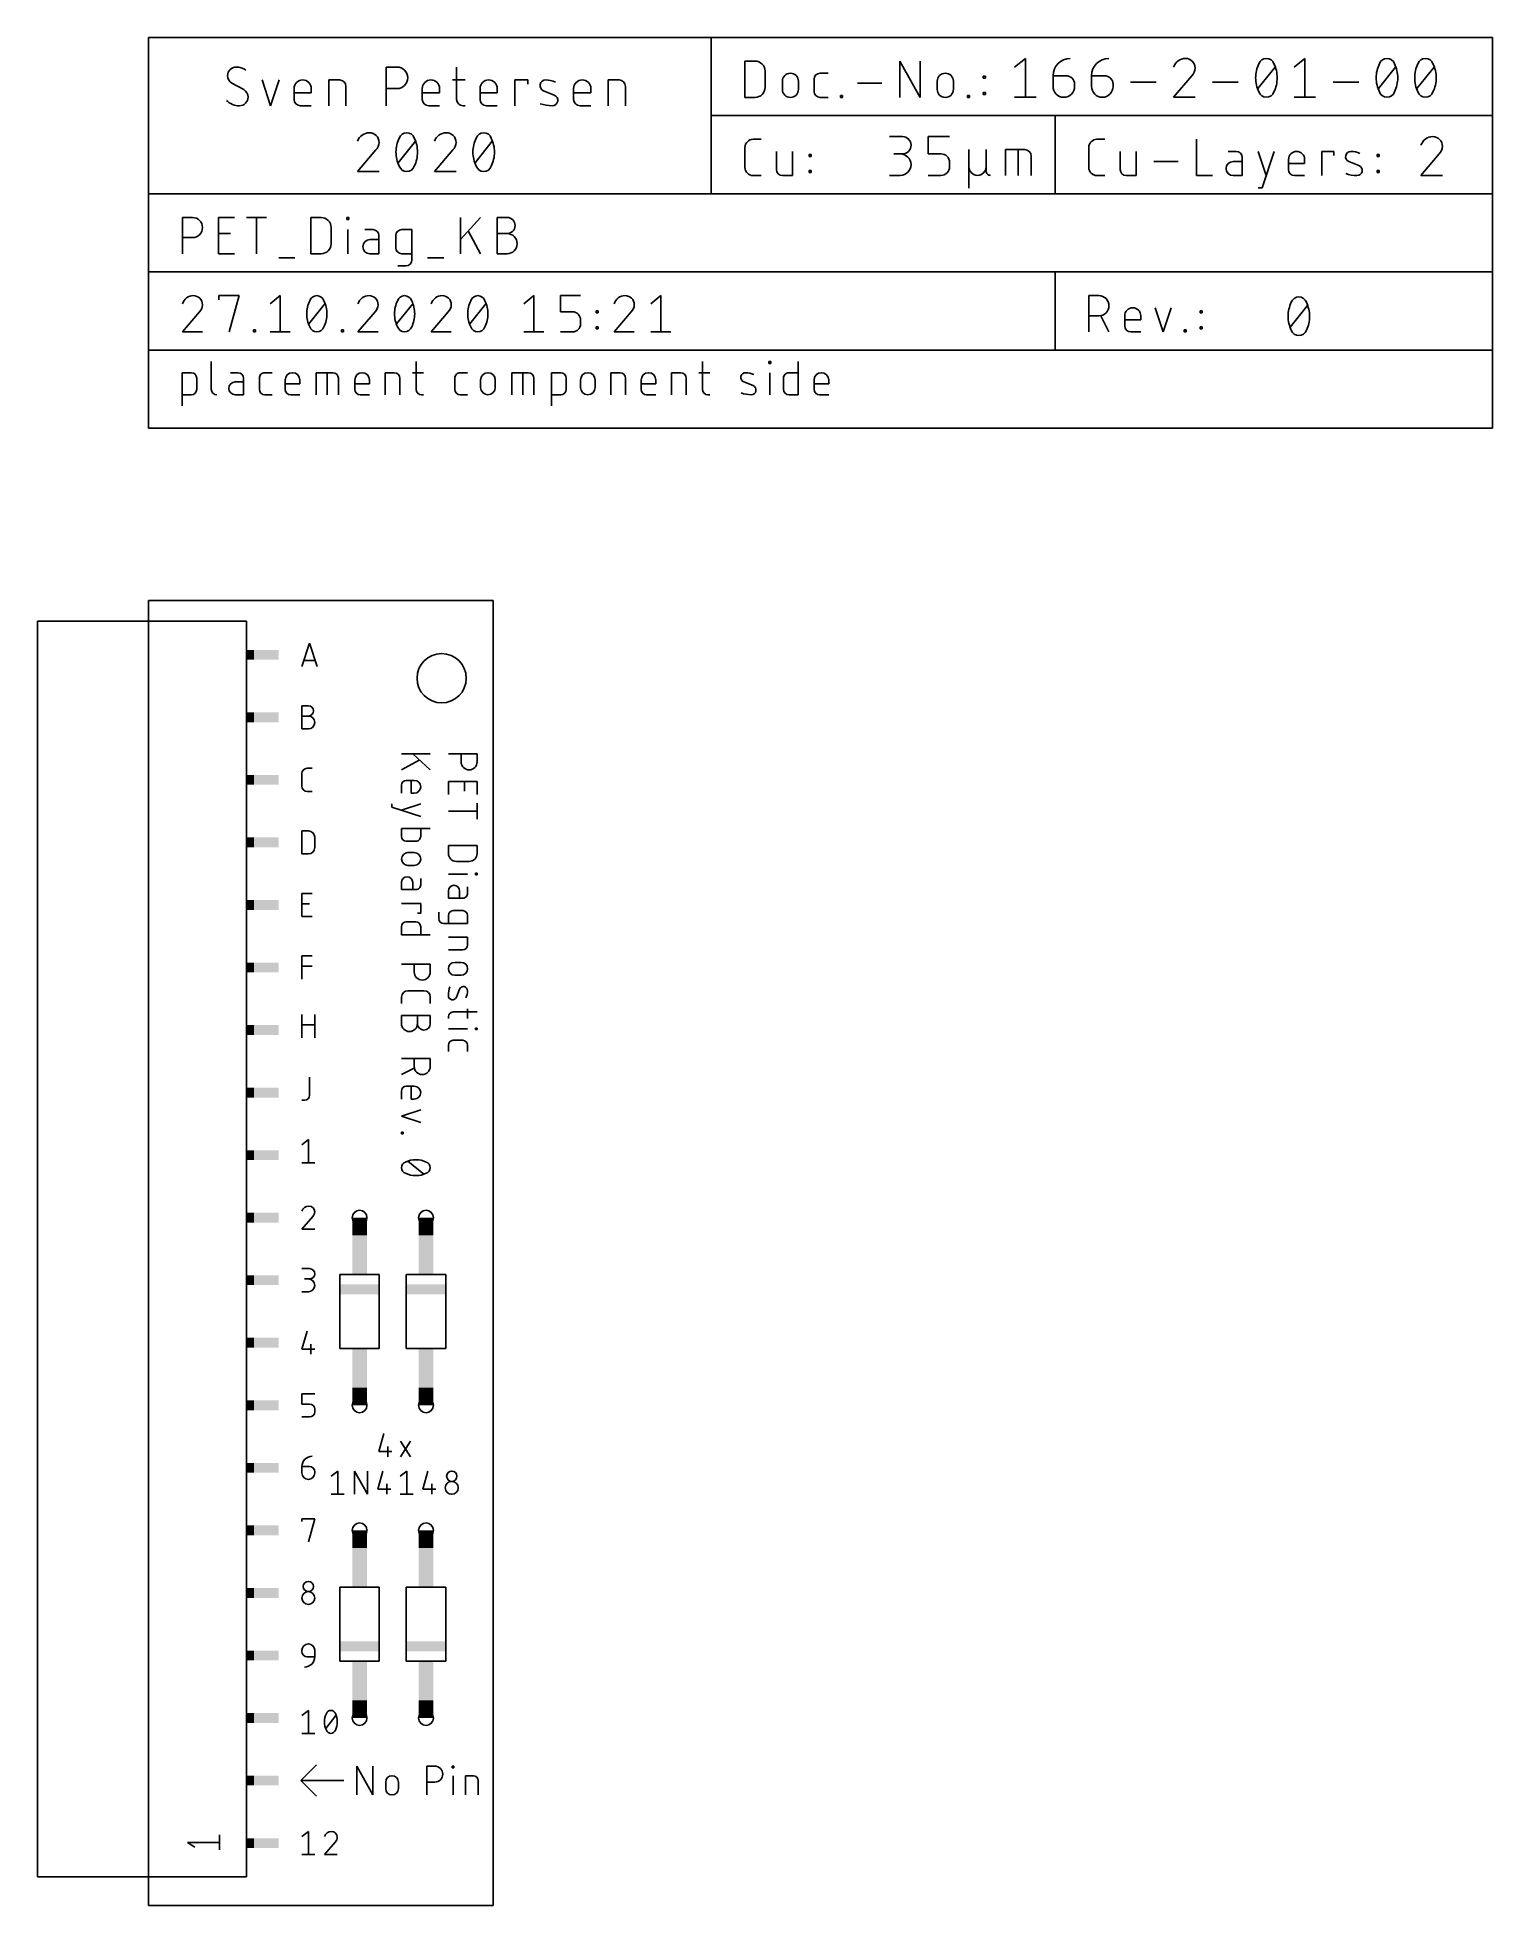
# Model space of a CAD drawing. Extents: x -4.5 to 54.6, y 0 to 75.9.
import ezdxf

# ---------------------------------------------------------------- set-up
doc = ezdxf.new("R2010")
doc.units = 0
for name, color, linetype in [('20', 30, 'CONTINUOUS'), ('21', 253, 'CONTINUOUS'), ('48', 213, 'CONTINUOUS'), ('51', 253, 'CONTINUOUS')]:
    doc.layers.add(name, color=color, linetype=linetype)

# ---------------------------------------------------------------- blocks, each defined once
blk = doc.blocks.new('RECT')
blk.add_solid([(-0.5, -0.5), (0.5, -0.5), (-0.5, 0.5), (0.5, 0.5)])

msp = doc.modelspace()

# ---------------------------------------------------------------- linework, layer by layer
at = {"layer": '20'}
for p, q in [((0, 53), (0, 0)), ((14, 53), (0, 53)), ((14, 0), (14, 53)), ((0, 0), (14, 0))]:
    msp.add_line(p, q, dxfattribs=at)
msp.add_circle((11.9063, 49.8475), 1, dxfattribs=at)
at = {"layer": '21'}
for p, q in [((1.3589, 60.9102), (1.3589, 62.2564)), ((1.3589, 62.2564), (1.7328, 62.2564)), ((2.5485, 62.7051), (2.5485, 61.5833)), ((3.632, 62.2564), (3.3329, 62.2564)), ((4.725, 62.2564), (5.0241, 62.2564)), ((6.813, 61.3589), (6.813, 62.2564)), ((6.813, 62.2564), (7.4861, 62.2564)), ((7.2617, 61.3589), (7.2617, 62.2564)), ((9.609, 61.3589), (9.609, 62.2564)), ((9.609, 62.2564), (9.983, 62.2564)), ((10.7198, 62.2564), (11.1685, 62.2564)), ((10.8694, 62.7051), (10.8694, 61.5833)), ((12.6643, 62.2564), (12.9635, 62.2564)), ((14.7524, 61.3589), (14.7524, 62.2564)), ((14.7524, 62.2564), (15.4255, 62.2564)), ((15.2011, 61.3589), (15.2011, 62.2564)), ((16.3706, 60.9102), (16.3706, 62.2564)), ((16.3706, 62.2564), (16.7446, 62.2564)), ((18.7804, 61.3589), (18.7804, 62.2564)), ((18.7804, 62.2564), (19.1543, 62.2564)), ((21.2443, 61.3589), (21.2443, 62.2564)), ((21.2443, 62.2564), (21.6182, 62.2564)), ((22.355, 62.2564), (22.8038, 62.2564)), ((22.5046, 62.7051), (22.5046, 61.5833)), ((25.2019, 62.6303), (25.2019, 62.7051)), ((25.2019, 62.7051), (25.2767, 62.7051)), ((25.2767, 62.6303), (25.2019, 62.6303)), ((25.2393, 61.3589), (25.2393, 62.2564)), ((25.2767, 62.7051), (25.2767, 62.6303)), ((26.0229, 62.2564), (26.3968, 62.2564)), ((26.3968, 62.7051), (26.3968, 61.3589)), ((1.9572, 62.032), (1.9572, 61.5833)), ((3.8564, 61.8824), (3.5199, 61.8824)), ((3.8564, 61.3589), (3.8564, 62.032)), ((4.5006, 61.5833), (4.5006, 62.032)), ((5.5481, 61.5833), (5.5481, 61.9572)), ((6.1464, 61.8076), (5.5481, 61.8076)), ((6.1464, 61.9572), (6.1464, 61.8076)), ((7.7105, 62.032), (7.7105, 61.3589)), ((8.3771, 61.5833), (8.3771, 61.9572)), ((8.9754, 61.8076), (8.3771, 61.8076)), ((8.9754, 61.9572), (8.9754, 61.8076)), ((10.2074, 62.032), (10.2074, 61.3589)), ((12.44, 61.5833), (12.44, 62.032)), ((13.4875, 61.6581), (13.4875, 61.9572)), ((14.0858, 61.9572), (14.0858, 61.6581)), ((15.6498, 62.032), (15.6498, 61.3589)), ((16.969, 62.032), (16.969, 61.5833)), ((17.5484, 61.6581), (17.5484, 61.9572)), ((18.1467, 61.9572), (18.1467, 61.6581)), ((19.3787, 62.032), (19.3787, 61.3589)), ((20.0123, 61.5833), (20.0123, 61.9572)), ((20.6106, 61.8076), (20.0123, 61.8076)), ((20.6106, 61.9572), (20.6106, 61.8076)), ((21.8426, 62.032), (21.8426, 61.3589)), ((24.5594, 61.7328), (24.1854, 61.8824)), ((25.7985, 61.5833), (25.7985, 62.032)), ((27.0391, 61.5833), (27.0391, 61.9572)), ((27.6374, 61.8076), (27.0391, 61.8076)), ((27.6374, 61.9572), (27.6374, 61.8076)), ((1.7328, 61.3589), (1.3589, 61.3589)), ((3.5199, 61.3589), (3.8564, 61.3589)), ((5.0241, 61.3589), (4.725, 61.3589)), ((6.1464, 61.3589), (5.7725, 61.3589)), ((8.9754, 61.3589), (8.6014, 61.3589)), ((11.0937, 61.3589), (11.1685, 61.3589)), ((12.9635, 61.3589), (12.6643, 61.3589)), ((16.7446, 61.3589), (16.3706, 61.3589)), ((20.6106, 61.3589), (20.2367, 61.3589)), ((22.729, 61.3589), (22.8038, 61.3589)), ((26.3968, 61.3589), (26.0229, 61.3589)), ((27.6374, 61.3589), (27.2635, 61.3589)), ((3.98, 52.17), (-4.52, 52.17)), ((-4.52, 52.17), (-4.52, 1.17)), ((3.98, 1.17), (3.98, 52.17)), ((6.2294, 50.3301), (6.5426, 51.2699)), ((6.5426, 51.2699), (6.8559, 50.3301)), ((6.7776, 50.565), (6.3077, 50.565)), ((6.2294, 47.7901), (6.2294, 48.7299)), ((6.2294, 48.7299), (6.4904, 48.7299)), ((6.2294, 48.3122), (6.4904, 48.3122)), ((6.4904, 47.7901), (6.2294, 47.7901)), ((10.2758, 46.7754), (11.4442, 46.7754)), ((10.2758, 46.1263), (10.9898, 46.5158)), ((11.4442, 46.1263), (10.7302, 46.7754)), ((12.1808, 46.7754), (13.3492, 46.7754)), ((12.7001, 46.4509), (12.7001, 46.7754)), ((13.3492, 46.7754), (13.3492, 46.4509)), ((6.2294, 45.4589), (6.2294, 45.9811)), ((6.4382, 46.1899), (6.647, 46.1899)), ((10.4705, 45.6988), (10.7951, 45.6988)), ((10.6653, 45.1795), (10.6653, 45.6988)), ((12.1808, 45.1278), (12.1808, 45.6471)), ((12.1808, 45.6471), (13.3492, 45.6471)), ((12.8299, 45.6471), (12.8299, 45.2577)), ((13.3492, 45.6471), (13.3492, 45.1278)), ((6.647, 45.2501), (6.4382, 45.2501)), ((10.2758, 45.1795), (10.2758, 45.504)), ((10.7951, 45.1795), (10.6653, 45.1795)), ((13.3492, 44.7731), (13.3492, 44.124)), ((9.8863, 44.7463), (9.8863, 44.6165)), ((9.8863, 44.6165), (11.0547, 44.227)), ((11.0547, 44.7463), (10.2758, 44.4866)), ((12.1808, 44.4485), (13.3492, 44.4485)), ((6.2294, 42.7101), (6.2294, 43.6499)), ((6.2294, 43.6499), (6.4904, 43.6499)), ((6.7515, 43.3888), (6.7515, 42.9712)), ((11.4442, 43.7498), (10.2758, 43.7498)), ((10.2758, 43.7498), (10.2758, 43.4252)), ((11.0547, 43.4252), (11.0547, 43.7498)), ((6.4904, 42.7101), (6.2294, 42.7101)), ((10.4705, 43.2305), (10.86, 43.2305)), ((10.5354, 42.7651), (10.7951, 42.7651)), ((12.1808, 43.0586), (13.3492, 43.0586)), ((12.1808, 42.734), (12.1808, 43.0586)), ((13.3492, 43.0586), (13.3492, 42.734)), ((10.7951, 42.2458), (10.5354, 42.2458)), ((12.1808, 41.8958), (12.9597, 41.8958)), ((13.0246, 42.4095), (12.5054, 42.4095)), ((13.2843, 41.9283), (13.3492, 41.9283)), ((13.2843, 41.8634), (13.2843, 41.9283)), ((13.3492, 41.8634), (13.2843, 41.8634)), ((13.3492, 41.9283), (13.3492, 41.8634)), ((6.2294, 40.1701), (6.2294, 41.1099)), ((6.2294, 41.1099), (6.647, 41.1099)), ((10.2758, 41.5532), (10.2758, 41.2611)), ((10.2758, 41.2611), (10.86, 41.2611)), ((10.7302, 41.2611), (10.7302, 41.5532)), ((11.0547, 41.4558), (11.0547, 41.7155)), ((12.1808, 41.2103), (12.1808, 40.9182)), ((12.6352, 40.9182), (12.6352, 41.2103)), ((12.9597, 41.1129), (12.9597, 41.3726)), ((6.2294, 40.6922), (6.5426, 40.6922)), ((10.2758, 40.701), (11.0547, 40.701)), ((11.0547, 40.3116), (10.9249, 40.3116)), ((11.0547, 40.701), (11.0547, 40.3116)), ((11.7913, 40.0842), (11.7913, 40.3439)), ((12.1808, 40.9182), (12.765, 40.9182)), ((12.1808, 39.8895), (12.1808, 40.214)), ((12.3755, 40.4088), (12.765, 40.4088)), ((12.9597, 40.214), (12.9597, 39.8895)), ((6.647, 40.1701), (6.2294, 40.1701)), ((10.2758, 39.4323), (10.2758, 39.7568)), ((10.4705, 39.9516), (10.86, 39.9516)), ((11.0547, 39.7568), (11.0547, 39.4323)), ((12.9597, 39.8895), (11.9861, 39.8895)), ((11.4442, 39.4323), (10.2758, 39.4323)), ((12.1808, 39.3361), (12.9597, 39.3361)), ((12.765, 38.8168), (12.1808, 38.8168)), ((12.9597, 39.3361), (12.9597, 39.0115)), ((6.2294, 37.6301), (6.2294, 38.5699)), ((6.2294, 38.5699), (6.647, 38.5699)), ((6.2294, 38.1522), (6.647, 38.1522)), ((10.2758, 38.2411), (11.4442, 38.2411)), ((10.7951, 37.9165), (10.7951, 38.2411)), ((11.4442, 38.2411), (11.4442, 37.9165)), ((12.4404, 38.3074), (12.7001, 38.3074)), ((12.7001, 37.7881), (12.4404, 37.7881)), ((12.5054, 36.8949), (12.6352, 37.2194)), ((10.2758, 36.6371), (10.2758, 36.8968)), ((10.5354, 37.1564), (11.1846, 37.1564)), ((11.4442, 36.8968), (11.4442, 36.6371)), ((12.9597, 36.4229), (12.9597, 36.0335)), ((6.2294, 35.2489), (6.2294, 36.1887)), ((6.2294, 35.771), (6.7515, 35.771)), ((6.7515, 36.1887), (6.7515, 35.2489)), ((10.2758, 35.821), (10.2758, 36.1456)), ((10.2758, 36.1456), (11.4442, 36.1456)), ((10.9249, 36.1456), (10.9249, 35.821)), ((11.4442, 36.1456), (11.4442, 35.821)), ((12.1808, 36.0984), (12.1808, 36.0335)), ((13.3492, 36.2931), (12.3755, 36.2931)), ((12.1808, 35.6094), (12.9597, 35.6094)), ((12.1808, 34.6894), (12.1808, 34.949)), ((12.3755, 35.1438), (12.765, 35.1438)), ((12.9597, 34.949), (12.9597, 34.6894)), ((13.2843, 35.6418), (13.3492, 35.6418)), ((13.2843, 35.5769), (13.2843, 35.6418)), ((13.3492, 35.5769), (13.2843, 35.5769)), ((13.3492, 35.6418), (13.3492, 35.5769)), ((10.2758, 34.4025), (11.4442, 34.4025)), ((10.7951, 34.078), (10.7951, 34.4025)), ((11.4442, 34.4025), (11.4442, 34.078)), ((6.5426, 33.6487), (6.5426, 32.9177)), ((10.2758, 33.7534), (10.7951, 34.0131)), ((6.3338, 32.7088), (6.2294, 32.7088)), ((10.2758, 32.7589), (10.2758, 33.0835)), ((10.4705, 33.2782), (10.7951, 33.2782)), ((10.6653, 32.7589), (10.6653, 33.2782)), ((10.7951, 32.7589), (10.6653, 32.7589)), ((11.0547, 32.3257), (10.2758, 32.0661)), ((10.2758, 32.0661), (11.0547, 31.8064)), ((10.2758, 31.4127), (10.3407, 31.4127)), ((10.2758, 31.3478), (10.2758, 31.4127)), ((10.3407, 31.3478), (10.2758, 31.3478)), ((10.3407, 31.4127), (10.3407, 31.3478)), ((6.2294, 30.8998), (6.4904, 31.1087)), ((6.4904, 31.1087), (6.4904, 30.1689)), ((6.2294, 30.1689), (6.7515, 30.1689)), ((10.5354, 30.2302), (11.1846, 29.7109)), ((6.6731, 27.9922), (6.2294, 27.4701)), ((6.2294, 27.4701), (6.7515, 27.4701)), ((6.2294, 25.8699), (6.5426, 25.8699)), ((6.5426, 25.4522), (6.3338, 25.4522)), ((7.7725, 22.63), (7.7725, 25.63)), ((7.7725, 25.63), (9.3725, 25.63)), ((9.3725, 25.63), (9.3725, 22.63)), ((10.4713, 22.63), (10.4713, 25.63)), ((10.4713, 25.63), (12.0713, 25.63)), ((12.0713, 25.63), (12.0713, 22.63)), ((6.2294, 24.9301), (6.4904, 24.9301)), ((6.4382, 23.3299), (6.2294, 22.5989)), ((6.5948, 22.8078), (6.5948, 22.3901)), ((6.2294, 22.5989), (6.7515, 22.5989)), ((9.3725, 22.63), (7.7725, 22.63)), ((12.0713, 22.63), (10.4713, 22.63)), ((6.2294, 20.3722), (6.2294, 20.7899)), ((6.2294, 20.7899), (6.7515, 20.7899)), ((6.5426, 20.3722), (6.2294, 20.3722)), ((6.2294, 19.8501), (6.5426, 19.8501)), ((6.7515, 20.0589), (6.7515, 20.1634)), ((9.5637, 19.1707), (9.3548, 18.4397)), ((9.3548, 18.4397), (9.8769, 18.4397)), ((9.7203, 18.6485), (9.7203, 18.2309)), ((10.23, 18.2309), (10.6477, 18.8574)), ((10.23, 18.8574), (10.6477, 18.2309)), ((6.2294, 17.8322), (6.5426, 17.8322)), ((6.2294, 17.5712), (6.2294, 17.8322)), ((6.7515, 17.6234), (6.7515, 17.5712)), ((7.4237, 17.4378), (7.6848, 17.6467)), ((7.6848, 17.6467), (7.6848, 16.7068)), ((8.3686, 16.7068), (8.3686, 17.6467)), ((8.3686, 17.6467), (8.8907, 16.7068)), ((8.8907, 16.7068), (8.8907, 17.6467)), ((9.5223, 17.6467), (9.3135, 16.9157)), ((10.2279, 17.4378), (10.4889, 17.6467)), ((10.4889, 17.6467), (10.4889, 16.7068)), ((11.3511, 17.6467), (11.1423, 16.9157)), ((7.4237, 16.7068), (7.9458, 16.7068)), ((9.3135, 16.9157), (9.8356, 16.9157)), ((9.679, 17.1245), (9.679, 16.7068)), ((10.2279, 16.7068), (10.75, 16.7068)), ((11.1423, 16.9157), (11.6644, 16.9157)), ((11.5077, 17.1245), (11.5077, 16.7068)), ((6.2294, 15.6055), (6.2294, 15.7099)), ((6.2294, 15.7099), (6.7515, 15.7099)), ((6.7515, 15.7099), (6.4904, 14.7701)), ((7.7725, 9.93), (7.7725, 12.93)), ((7.7725, 12.93), (9.3725, 12.93)), ((9.3725, 12.93), (9.3725, 9.93)), ((10.4713, 9.93), (10.4713, 12.93)), ((10.4713, 12.93), (12.0713, 12.93)), ((12.0713, 12.93), (12.0713, 9.93)), ((6.2294, 10.3166), (6.2294, 10.3688)), ((6.7515, 10.1078), (6.4382, 10.1078)), ((6.7515, 10.3688), (6.7515, 10.1078)), ((9.3725, 9.93), (7.7725, 9.93)), ((12.0713, 9.93), (10.4713, 9.93)), ((6.2294, 7.7223), (6.4904, 7.9312)), ((6.4904, 7.9312), (6.4904, 6.9914)), ((7.196, 7.2002), (7.6136, 7.7223)), ((6.2294, 6.9914), (6.7515, 6.9914)), ((6.8262, 5.715), (6.1913, 5.08)), ((8.4646, 4.4958), (8.4646, 5.6642)), ((8.4646, 5.6642), (9.1137, 4.4958)), ((9.1137, 4.4958), (9.1137, 5.6642)), ((11.3009, 4.4958), (11.3009, 5.6642)), ((11.3009, 5.6642), (11.6254, 5.6642)), ((12.338, 5.5993), (12.338, 5.6642)), ((12.338, 5.6642), (12.403, 5.6642)), ((12.403, 5.5993), (12.338, 5.5993)), ((12.403, 5.6642), (12.403, 5.5993)), ((6.1913, 5.08), (7.9375, 5.08)), ((6.1913, 5.08), (6.8262, 4.445)), ((9.6344, 4.7554), (9.6344, 5.0151)), ((10.1536, 5.0151), (10.1536, 4.7554)), ((11.6254, 5.0151), (11.3009, 5.0151)), ((12.3705, 4.4958), (12.3705, 5.2747)), ((12.8729, 4.4958), (12.8729, 5.2747)), ((12.8729, 5.2747), (13.1974, 5.2747)), ((13.3921, 5.08), (13.3921, 4.4958)), ((1.58, 2.57), (2.88, 2.57)), ((1.58, 2.57), (1.88, 2.37)), ((2.88, 2.27), (2.88, 2.87)), ((6.2294, 2.8011), (6.4904, 3.0099)), ((6.4904, 3.0099), (6.4904, 2.0701)), ((7.5875, 2.5922), (7.1437, 2.0701)), ((6.2294, 2.0701), (6.7515, 2.0701)), ((7.1437, 2.0701), (7.6659, 2.0701)), ((-4.52, 1.17), (3.98, 1.17))]:
    msp.add_line(p, q, dxfattribs=at)
for centre, radius, start, end in [((1.7328, 62.032), 0.2244, 0, 90), ((3.632, 62.032), 0.2244, 0, 90), ((4.725, 62.032), 0.2244, 89.9992, 180), ((5.8473, 61.9572), 0.2992, 0, 180), ((7.4861, 62.032), 0.2244, 0, 90), ((8.6762, 61.9572), 0.2992, 0, 180), ((9.983, 62.032), 0.2244, 0, 90), ((12.6643, 62.032), 0.2244, 89.9992, 180), ((13.7866, 61.9572), 0.2992, 0, 180), ((15.4255, 62.032), 0.2244, 0, 90), ((16.7446, 62.032), 0.2244, 0, 90), ((17.8475, 61.9572), 0.2992, 0, 180), ((19.1543, 62.032), 0.2244, 0, 90), ((20.3115, 61.9572), 0.2992, 0, 180), ((21.6182, 62.032), 0.2244, 0, 90), ((24.2574, 62.0625), 0.1939, 89.181, 248.1986), ((24.2481, 61.4071), 0.8493, 65.7609, 89.181), ((26.0229, 62.032), 0.2244, 89.9992, 180), ((27.3382, 61.9572), 0.2992, 0, 180), ((1.7328, 61.5833), 0.2244, 270.0008, 0), ((2.7729, 61.5833), 0.2244, 180, 270), ((3.5199, 61.6207), 0.2618, 90, 270), ((4.725, 61.5833), 0.2244, 180, 270), ((5.7725, 61.5833), 0.2244, 180, 270), ((8.6014, 61.5833), 0.2244, 180, 270), ((11.0937, 61.5833), 0.2244, 180, 270), ((12.6643, 61.5833), 0.2244, 180, 270), ((13.7866, 61.6581), 0.2992, 180, 0), ((16.7446, 61.5833), 0.2244, 270.0008, 0), ((17.8475, 61.6581), 0.2992, 180, 0), ((20.2367, 61.5833), 0.2244, 180, 270), ((22.729, 61.5833), 0.2244, 180, 270), ((24.4874, 61.5528), 0.1939, 269.181, 68.1986), ((26.0229, 61.5833), 0.2244, 180, 270), ((27.2635, 61.5833), 0.2244, 180, 270), ((24.5027, 62.6272), 1.2684, 250.2096, 269.181), ((6.4904, 48.5211), 0.2088, 270, 90), ((6.4904, 48.0512), 0.2611, 270, 90), ((13.0246, 46.4509), 0.3246, 180, 0), ((6.4382, 45.9811), 0.2088, 90.0009, 180), ((10.4705, 45.504), 0.1947, 90, 180), ((10.7951, 45.4391), 0.2596, 270, 90), ((6.4382, 45.4589), 0.2088, 180, 270), ((6.4904, 43.3888), 0.2611, 0, 90), ((10.4705, 43.4252), 0.1947, 180, 269.9982), ((10.86, 43.4252), 0.1947, 270, 0.0009), ((6.4904, 42.9712), 0.2611, 270, 0), ((10.5354, 42.5054), 0.2596, 90, 270), ((10.7951, 42.5054), 0.2596, 270, 90), ((12.5054, 42.734), 0.3246, 180, 270), ((13.0246, 42.734), 0.3246, 270, 0), ((10.503, 41.5532), 0.2272, 0, 180), ((10.86, 41.4558), 0.1947, 270, 0.0009), ((12.408, 41.2103), 0.2272, 0, 180), ((12.765, 41.1129), 0.1947, 270, 0.0009), ((12.3755, 40.214), 0.1947, 90, 180), ((12.765, 40.214), 0.1947, 0, 90), ((10.4705, 39.7568), 0.1947, 90, 180), ((10.86, 39.7568), 0.1947, 0, 90), ((11.9861, 40.0842), 0.1947, 180, 270), ((12.765, 39.0115), 0.1947, 270.0018, 360), ((12.4404, 38.0477), 0.2596, 90, 270), ((12.7001, 38.0477), 0.2596, 270, 90), ((11.1196, 37.9165), 0.3246, 180, 0), ((13.2815, 36.9441), 1.1008, 160.209, 179.1819), ((12.7914, 37.1569), 0.1683, 359.1818, 158.1989), ((10.5354, 36.8968), 0.2596, 90, 180), ((11.1846, 36.8968), 0.2596, 0.0007, 90), ((12.3491, 36.9574), 0.1683, 179.1818, 338.1989), ((12.2227, 37.165), 0.7371, 335.7612, 359.1819), ((10.6004, 35.821), 0.3246, 180, 0), ((11.1846, 35.821), 0.2596, 180, 0), ((12.3755, 36.0984), 0.1947, 90, 180), ((12.3755, 34.949), 0.1947, 90, 180), ((12.765, 34.949), 0.1947, 0, 90), ((11.1196, 34.078), 0.3246, 180, 0), ((6.3338, 32.9177), 0.2088, 270, 0), ((10.4705, 33.0835), 0.1947, 90, 180), ((10.7951, 33.0186), 0.2596, 270, 90), ((10.516, 29.9706), 0.2402, 108.9254, 179.9998), ((10.516, 29.9706), 0.2402, 180, 251.0733), ((10.86, 29.3322), 0.9629, 90, 115.9888), ((10.86, 30.6089), 0.9629, 244.0112, 270), ((10.86, 29.3323), 0.9629, 64.0109, 90.0001), ((10.86, 30.6088), 0.9628, 269.9999, 295.9891), ((11.204, 29.9706), 0.2402, 360, 71.0751), ((11.204, 29.9706), 0.2402, 288.9259, 359.9998), ((6.5165, 28.1081), 0.3018, 90.0001, 162.055), ((6.5165, 28.175), 0.235, 0, 90), ((6.4991, 28.175), 0.2524, 313.6042, 359.9995), ((6.5426, 25.6611), 0.2088, 270, 90), ((6.4904, 25.1912), 0.2611, 270, 90), ((6.5426, 20.1634), 0.2088, 0, 90), ((6.5426, 20.0589), 0.2088, 270, 0), ((6.647, 17.8322), 0.4177, 90.0004, 180), ((6.4904, 17.5712), 0.2611, 180, 0), ((6.5426, 17.6234), 0.2088, 0, 90), ((12.3177, 17.4378), 0.2088, 0, 180), ((12.3177, 16.9679), 0.2611, 0, 180), ((12.3177, 16.9679), 0.2611, 180, 0), ((12.3177, 17.4378), 0.2088, 180, 0), ((6.4904, 12.9611), 0.2088, 0, 180), ((6.4904, 12.9611), 0.2088, 180, 0), ((6.4904, 12.4912), 0.2611, 0, 180), ((6.4904, 12.4912), 0.2611, 180, 0), ((6.4904, 10.3688), 0.2611, 0, 180), ((6.4382, 10.3166), 0.2088, 180, 270), ((6.3338, 10.1078), 0.4177, 270, 0), ((7.9182, 7.4613), 0.7745, 154.011, 180.0001), ((7.4048, 7.738), 0.1932, 90.0003, 161.0756), ((7.4048, 7.738), 0.1932, 18.9247, 90.0003), ((6.8914, 7.4613), 0.7745, 359.9999, 25.989), ((7.9182, 7.4613), 0.7745, 180, 205.9887), ((7.4048, 7.1845), 0.1932, 198.9255, 269.9999), ((7.4048, 7.1845), 0.1932, 270, 341.0747), ((6.8914, 7.4613), 0.7745, 334.0113, 360), ((11.6254, 5.3396), 0.3246, 270, 90), ((9.894, 5.0151), 0.2596, 0, 180), ((9.894, 4.7554), 0.2596, 180, 0), ((13.1974, 5.08), 0.1947, 0.0009, 90), ((7.4309, 2.7081), 0.3018, 90.0001, 162.055), ((7.4309, 2.775), 0.235, 0, 90), ((7.4135, 2.775), 0.2524, 313.6042, 359.9995)]:
    msp.add_arc(centre, radius, start, end, dxfattribs=at)
at = {"layer": '48'}
for p, q in [((22.86, 75.875), (0, 75.875)), ((0, 75.875), (0, 69.525)), ((54.61, 75.875), (22.86, 75.875)), ((22.86, 75.875), (22.86, 72.7)), ((54.61, 72.7), (54.61, 75.875)), ((9.6524, 73.0949), (9.6524, 74.6697)), ((9.6524, 74.6697), (10.0899, 74.6697)), ((12.5161, 74.6697), (12.5161, 73.3573)), ((24.2316, 73.4366), (24.2316, 74.9098)), ((24.2316, 74.9098), (24.6408, 74.9098)), ((25.05, 74.5006), (25.05, 73.8458)), ((27.2865, 74.4187), (27.6139, 74.4187)), ((30.5248, 73.4366), (30.5248, 74.9098)), ((30.5248, 74.9098), (31.3432, 73.4366)), ((31.3432, 73.4366), (31.3432, 74.9098)), ((35.1853, 74.6689), (35.6228, 75.0189)), ((35.6228, 75.0189), (35.6228, 73.4441)), ((45.0684, 73.7941), (45.7683, 74.6689)), ((46.5441, 74.6689), (46.9815, 75.0189)), ((46.9815, 75.0189), (46.9815, 73.4441)), ((49.9662, 73.7941), (50.6661, 74.6689)), ((51.5293, 73.7941), (52.2292, 74.6689)), ((3.8661, 73.751), (3.3849, 74.0135)), ((4.6083, 74.1447), (4.9583, 73.0949)), ((4.9583, 73.0949), (5.3083, 74.1447)), ((5.9109, 73.3573), (5.9109, 73.7948)), ((6.6109, 73.6198), (5.9109, 73.6198)), ((6.6109, 73.7948), (6.6109, 73.6198)), ((7.3178, 73.0949), (7.3178, 74.1447)), ((7.3178, 74.1447), (7.7552, 74.1447)), ((8.0177, 73.8822), (8.0177, 73.0949)), ((10.0899, 73.7948), (9.6524, 73.7948)), ((11.1214, 73.3573), (11.1214, 73.7948)), ((11.8213, 73.6198), (11.1214, 73.6198)), ((11.8213, 73.7948), (11.8213, 73.6198)), ((12.3412, 74.1447), (12.8661, 74.1447)), ((13.466, 73.3573), (13.466, 73.7948)), ((14.1659, 73.6198), (13.466, 73.6198)), ((14.1659, 73.7948), (14.1659, 73.6198)), ((14.8831, 73.0949), (14.8831, 74.1447)), ((14.8831, 74.1447), (15.408, 74.1447)), ((15.408, 74.1447), (15.408, 73.9697)), ((16.4836, 73.5323), (16.0462, 73.7073)), ((17.2696, 73.3573), (17.2696, 73.7948)), ((17.9695, 73.6198), (17.2696, 73.6198)), ((17.9695, 73.7948), (17.9695, 73.6198)), ((18.6764, 73.0949), (18.6764, 74.1447)), ((18.6764, 74.1447), (19.1139, 74.1447)), ((19.3764, 73.8822), (19.3764, 73.0949)), ((25.7505, 73.764), (25.7505, 74.0914)), ((26.4052, 74.0914), (26.4052, 73.764)), ((27.041, 73.6821), (27.041, 74.1732)), ((28.8077, 74.0095), (29.7898, 74.0095)), ((32.0436, 73.764), (32.0436, 74.0914)), ((32.6984, 74.0914), (32.6984, 73.764)), ((33.9158, 74.2141), (33.9158, 74.296)), ((33.9158, 74.296), (33.9976, 74.296)), ((33.9976, 74.2141), (33.9158, 74.2141)), ((33.9158, 73.5594), (33.9158, 73.6412)), ((33.9158, 73.6412), (33.9976, 73.6412)), ((33.9976, 74.296), (33.9976, 74.2141)), ((33.9976, 73.6412), (33.9976, 73.5594)), ((36.7485, 74.319), (37.2734, 74.319)), ((36.7485, 73.8815), (36.7485, 74.319)), ((37.6234, 73.969), (37.6234, 73.8815)), ((38.3116, 74.319), (38.8365, 74.319)), ((38.3116, 73.8815), (38.3116, 74.319)), ((39.1865, 73.969), (39.1865, 73.8815)), ((39.8914, 74.0565), (40.9413, 74.0565)), ((42.3899, 74.319), (41.6463, 73.4441)), ((43.2261, 74.0565), (44.276, 74.0565)), ((48.1239, 74.0565), (49.1738, 74.0565)), ((6.6109, 73.0949), (6.1734, 73.0949)), ((11.8213, 73.0949), (11.3838, 73.0949)), ((12.7786, 73.0949), (12.8661, 73.0949)), ((14.1659, 73.0949), (13.7285, 73.0949)), ((17.9695, 73.0949), (17.5321, 73.0949)), ((24.6408, 73.4366), (24.2316, 73.4366)), ((27.6139, 73.4366), (27.2865, 73.4366)), ((28.1181, 73.4366), (28.1181, 73.5184)), ((28.1181, 73.5184), (28.2, 73.5184)), ((28.2, 73.4366), (28.1181, 73.4366)), ((28.2, 73.5184), (28.2, 73.4366)), ((33.2716, 73.4366), (33.2716, 73.5184)), ((33.2716, 73.5184), (33.3534, 73.5184)), ((33.3534, 73.4366), (33.2716, 73.4366)), ((33.3534, 73.5184), (33.3534, 73.4366)), ((33.9976, 73.5594), (33.9158, 73.5594)), ((35.1853, 73.4441), (36.0602, 73.4441)), ((41.6463, 73.4441), (42.5212, 73.4441)), ((46.5441, 73.4441), (47.4189, 73.4441)), ((22.86, 72.7), (22.86, 69.525)), ((22.86, 72.7), (36.83, 72.7)), ((36.83, 72.7), (54.61, 72.7)), ((36.83, 72.7), (36.83, 69.525)), ((54.61, 69.525), (54.61, 72.7)), ((10.1397, 70.7778), (10.8396, 71.6527)), ((13.266, 70.7778), (13.9659, 71.6527)), ((24.2316, 70.589), (24.2316, 71.4074)), ((24.559, 71.7348), (24.8864, 71.7348)), ((30.1054, 71.8439), (30.6303, 71.8439)), ((31.6685, 71.144), (31.6685, 71.8439)), ((31.6685, 71.8439), (32.5434, 71.8439)), ((38.2016, 70.589), (38.2016, 71.4074)), ((38.529, 71.7348), (38.8564, 71.7348)), ((42.5708, 71.7348), (42.5708, 70.2616)), ((9.2328, 71.3027), (8.4891, 70.4279)), ((12.359, 71.3027), (11.6154, 70.4279)), ((25.5077, 71.2437), (25.5077, 70.5071)), ((26.1624, 70.2616), (26.1624, 71.2437)), ((26.8347, 71.0391), (26.8347, 71.121)), ((26.8347, 71.121), (26.9166, 71.121)), ((26.9166, 71.0391), (26.8347, 71.0391)), ((26.9166, 71.121), (26.9166, 71.0391)), ((30.6303, 71.144), (30.2803, 71.144)), ((32.1934, 71.144), (31.6685, 71.144)), ((32.5434, 70.6191), (32.5434, 70.794)), ((33.3286, 69.7442), (33.3286, 71.319)), ((34.0285, 71.319), (34.0285, 70.6191)), ((34.0285, 70.6191), (34.0285, 70.4441)), ((34.8114, 70.2691), (34.8114, 71.319)), ((34.8114, 71.319), (35.5988, 71.319)), ((35.3364, 70.2691), (35.3364, 71.319)), ((35.8613, 71.0565), (35.8613, 70.2691)), ((39.4777, 71.2437), (39.4777, 70.5071)), ((40.1324, 70.2616), (40.1324, 71.2437)), ((40.8501, 70.8345), (41.8322, 70.8345)), ((44.1889, 71.2437), (43.8615, 71.2437)), ((44.4344, 70.8345), (44.0661, 70.8345)), ((44.4344, 70.2616), (44.4344, 70.9982)), ((45.0771, 71.2437), (45.4045, 70.2616)), ((45.2408, 69.7705), (45.7319, 71.2437)), ((46.3159, 70.5071), (46.3159, 70.9164)), ((46.9707, 70.7527), (46.3159, 70.7527)), ((46.9707, 70.9164), (46.9707, 70.7527)), ((47.6643, 70.2616), (47.6643, 71.2437)), ((47.6643, 71.2437), (48.1553, 71.2437)), ((48.1553, 71.2437), (48.1553, 71.08)), ((49.1769, 70.6708), (48.7677, 70.8345)), ((49.9224, 71.0391), (49.9224, 71.121)), ((49.9224, 71.121), (50.0043, 71.121)), ((50.0043, 71.0391), (49.9224, 71.0391)), ((50.0043, 71.121), (50.0043, 71.0391)), ((52.439, 71.144), (51.6954, 70.2691)), ((8.4891, 70.4279), (9.364, 70.4279)), ((11.6154, 70.4279), (12.4903, 70.4279)), ((24.8864, 70.2616), (24.559, 70.2616)), ((25.7532, 70.2616), (26.1624, 70.2616)), ((26.8347, 70.3844), (26.8347, 70.4662)), ((26.8347, 70.4662), (26.9166, 70.4662)), ((26.9166, 70.3844), (26.8347, 70.3844)), ((26.9166, 70.4662), (26.9166, 70.3844)), ((30.1054, 70.2691), (30.5428, 70.2691)), ((31.6685, 70.2691), (32.1934, 70.2691)), ((38.8564, 70.2616), (38.529, 70.2616)), ((39.7232, 70.2616), (40.1324, 70.2616)), ((42.5708, 70.2616), (43.2256, 70.2616)), ((44.0661, 70.2616), (44.4344, 70.2616)), ((46.9707, 70.2616), (46.5615, 70.2616)), ((49.9224, 70.3844), (49.9224, 70.4662)), ((49.9224, 70.4662), (50.0043, 70.4662)), ((50.0043, 70.3844), (49.9224, 70.3844)), ((50.0043, 70.4662), (50.0043, 70.3844)), ((51.6954, 70.2691), (52.5702, 70.2691)), ((0, 69.525), (0, 66.35)), ((0, 69.525), (22.86, 69.525)), ((22.86, 69.525), (36.83, 69.525)), ((36.83, 69.525), (54.61, 69.525)), ((45.0771, 69.7705), (45.2408, 69.7705)), ((54.61, 66.35), (54.61, 69.525)), ((1.3716, 67.0866), (1.3716, 68.5598)), ((1.3716, 68.5598), (1.7808, 68.5598)), ((2.8357, 67.0866), (2.8357, 68.5598)), ((2.8357, 68.5598), (3.4905, 68.5598)), ((3.9718, 68.5598), (4.7902, 68.5598)), ((4.381, 67.0866), (4.381, 68.5598)), ((6.5981, 67.0866), (6.5981, 68.5598)), ((6.5981, 68.5598), (7.0073, 68.5598)), ((8.0565, 68.478), (8.0565, 68.5598)), ((8.0565, 68.5598), (8.1384, 68.5598)), ((8.1384, 68.478), (8.0565, 68.478)), ((8.1384, 68.5598), (8.1384, 68.478)), ((12.6696, 67.0866), (12.6696, 68.5598)), ((13.488, 68.5598), (12.6696, 67.6595)), ((14.1562, 67.0866), (14.1562, 68.5598)), ((14.1562, 68.5598), (14.5654, 68.5598)), ((1.7808, 67.7414), (1.3716, 67.7414)), ((2.8357, 67.905), (3.3268, 67.905)), ((7.4165, 68.1506), (7.4165, 67.4958)), ((8.0975, 67.0866), (8.0975, 68.0687)), ((9.1117, 68.0687), (8.7844, 68.0687)), ((9.3573, 67.6595), (8.989, 67.6595)), ((9.3573, 67.0866), (9.3573, 67.8232)), ((10.0404, 67.3321), (10.0404, 67.8232)), ((10.286, 68.0687), (10.6952, 68.0687)), ((10.6952, 68.0687), (10.6952, 66.8411)), ((13.488, 67.0866), (12.997, 67.9869)), ((14.1562, 67.905), (14.5654, 67.905)), ((3.4905, 67.0866), (2.8357, 67.0866)), ((5.2925, 66.9229), (5.9472, 66.9229)), ((7.0073, 67.0866), (6.5981, 67.0866)), ((8.989, 67.0866), (9.3573, 67.0866)), ((10.6952, 67.0866), (10.286, 67.0866)), ((11.3379, 66.9229), (11.9926, 66.9229)), ((14.5654, 67.0866), (14.1562, 67.0866)), ((0, 66.35), (0, 63.175)), ((0, 66.35), (36.83, 66.35)), ((10.4497, 66.5955), (10.1223, 66.5955)), ((36.83, 66.35), (54.61, 66.35)), ((36.83, 66.35), (36.83, 63.175)), ((54.61, 63.175), (54.61, 66.35)), ((2.8582, 65.2211), (2.8582, 65.3848)), ((2.8582, 65.3848), (3.6766, 65.3848)), ((3.6766, 65.3848), (3.2674, 63.9116)), ((4.9394, 65.0574), (5.3486, 65.3848)), ((5.3486, 65.3848), (5.3486, 63.9116)), ((15.2463, 65.0574), (15.6555, 65.3848)), ((15.6555, 65.3848), (15.6555, 63.9116)), ((16.7329, 64.73), (16.7329, 65.3848)), ((16.7329, 65.3848), (17.5513, 65.3848)), ((20.3997, 65.0574), (20.809, 65.3848)), ((20.809, 65.3848), (20.809, 63.9116)), ((38.2016, 63.9116), (38.2016, 65.3848)), ((38.2016, 65.3848), (38.6108, 65.3848)), ((2.0673, 64.73), (1.3716, 63.9116)), ((6.5078, 64.239), (7.1626, 65.0574)), ((9.2028, 64.73), (8.5072, 63.9116)), ((10.0756, 64.239), (10.7303, 65.0574)), ((12.176, 64.73), (11.4803, 63.9116)), ((13.0487, 64.239), (13.7035, 65.0574)), ((17.2239, 64.73), (16.7329, 64.73)), ((18.1913, 64.6891), (18.1913, 64.771)), ((18.1913, 64.771), (18.2732, 64.771)), ((18.2732, 64.6891), (18.1913, 64.6891)), ((18.2732, 64.771), (18.2732, 64.6891)), ((19.6088, 64.73), (18.9132, 63.9116)), ((38.6108, 64.5664), (38.2016, 64.5664)), ((39.02, 63.9116), (38.6927, 64.5664)), ((39.6596, 64.1571), (39.6596, 64.5664)), ((40.3143, 64.5664), (40.3143, 64.4027)), ((40.8984, 64.8937), (41.2258, 63.9116)), ((41.2258, 63.9116), (41.5532, 64.8937)), ((42.721, 64.6891), (42.721, 64.771)), ((42.721, 64.771), (42.8028, 64.771)), ((42.8028, 64.6891), (42.721, 64.6891)), ((42.8028, 64.771), (42.8028, 64.6891)), ((46.3853, 64.1103), (47.0853, 64.9852)), ((1.3716, 63.9116), (2.19, 63.9116)), ((4.2671, 63.9116), (4.2671, 63.9934)), ((4.2671, 63.9934), (4.3489, 63.9934)), ((4.3489, 63.9116), (4.2671, 63.9116)), ((4.3489, 63.9934), (4.3489, 63.9116)), ((4.9394, 63.9116), (5.7578, 63.9116)), ((7.8349, 63.9116), (7.8349, 63.9934)), ((7.8349, 63.9934), (7.9167, 63.9934)), ((7.9167, 63.9116), (7.8349, 63.9116)), ((7.9167, 63.9934), (7.9167, 63.9116)), ((8.5072, 63.9116), (9.3256, 63.9116)), ((11.4803, 63.9116), (12.2987, 63.9116)), ((15.2463, 63.9116), (16.0647, 63.9116)), ((16.7329, 63.9116), (17.2239, 63.9116)), ((17.5513, 64.239), (17.5513, 64.4027)), ((18.1913, 64.0344), (18.1913, 64.1162)), ((18.1913, 64.1162), (18.2732, 64.1162)), ((18.2732, 64.0344), (18.1913, 64.0344)), ((18.2732, 64.1162), (18.2732, 64.0344)), ((18.9132, 63.9116), (19.7316, 63.9116)), ((20.3997, 63.9116), (21.2182, 63.9116)), ((40.3143, 64.4027), (39.6596, 64.4027)), ((40.3143, 63.9116), (39.9051, 63.9116)), ((42.0768, 63.9116), (42.0768, 63.9934)), ((42.0768, 63.9934), (42.1586, 63.9934)), ((42.1586, 63.9116), (42.0768, 63.9116)), ((42.1586, 63.9934), (42.1586, 63.9116)), ((42.721, 64.0344), (42.721, 64.1162)), ((42.721, 64.1162), (42.8028, 64.1162)), ((42.8028, 64.0344), (42.721, 64.0344)), ((42.8028, 64.1162), (42.8028, 64.0344)), ((0, 63.175), (0, 60)), ((0, 63.175), (36.83, 63.175)), ((36.83, 63.175), (54.61, 63.175)), ((54.61, 60), (54.61, 63.175)), ((0, 60), (54.61, 60))]:
    msp.add_line(p, q, dxfattribs=at)
for centre, radius, start, end in [((3.5598, 74.3197), 0.35, 90, 180), ((3.5598, 74.0135), 0.6562, 53.1299, 89.9999), ((10.0899, 74.2322), 0.4374, 270, 90), ((24.6408, 74.5006), 0.4092, 359.9996, 90), ((26.0778, 74.0914), 0.3274, 0, 180), ((27.2865, 74.1732), 0.2455, 90, 180), ((32.371, 74.0914), 0.3274, 0, 180), ((37.4484, 74.319), 0.6999, 90.0003, 180), ((39.0115, 74.319), 0.6999, 90.0003, 180), ((42.1275, 74.5131), 0.5058, 90, 162.055), ((42.1275, 74.6252), 0.3937, 0, 90), ((42.0983, 74.6252), 0.4229, 313.6028, 359.9999), ((46.2787, 74.2315), 1.2978, 154.0111, 180), ((45.4184, 74.6952), 0.3237, 90, 161.0758), ((45.4184, 74.6952), 0.3237, 18.9235, 90.0002), ((44.5581, 74.2315), 1.2977, 0, 25.9895), ((51.1765, 74.2315), 1.2978, 154.0111, 180), ((50.3162, 74.6952), 0.3237, 90, 161.0758), ((50.3162, 74.6952), 0.3237, 18.9235, 90.0002), ((49.4559, 74.2315), 1.2977, 0, 25.9895), ((52.7396, 74.2315), 1.2978, 154.0111, 180), ((51.8793, 74.6952), 0.3237, 90, 161.0758), ((51.8793, 74.6952), 0.3237, 18.9235, 90.0002), ((51.019, 74.2315), 1.2977, 0, 25.9895), ((3.5653, 74.3197), 0.3554, 180, 239.4897), ((3.6856, 73.4448), 0.3554, 0.0002, 59.4895), ((6.2609, 73.7948), 0.35, 0, 180), ((7.7552, 73.8822), 0.2625, 0, 90), ((11.4713, 73.7948), 0.35, 0, 180), ((13.816, 73.7948), 0.35, 0, 180), ((16.1304, 73.9179), 0.2268, 89.1807, 248.199), ((16.1194, 73.1512), 0.9936, 65.7612, 89.1807), ((17.6196, 73.7948), 0.35, 0, 180), ((19.1139, 73.8822), 0.2625, 0, 90), ((24.6408, 73.8458), 0.4092, 270.0004, 360), ((26.0778, 73.764), 0.3274, 180, 0), ((27.2865, 73.6821), 0.2455, 180, 270), ((32.371, 73.764), 0.3274, 180, 0), ((37.1859, 73.8815), 0.4374, 180, 0), ((37.2734, 73.969), 0.35, 0, 90), ((38.749, 73.8815), 0.4374, 180, 0), ((38.8365, 73.969), 0.35, 0, 90), ((46.2787, 74.2315), 1.2978, 180.0001, 205.9888), ((45.4184, 73.7678), 0.3237, 198.9248, 270.0001), ((45.4184, 73.7678), 0.3237, 270, 341.0761), ((44.5581, 74.2315), 1.2978, 334.0107, 359.9999), ((51.1765, 74.2315), 1.2978, 180.0001, 205.9888), ((50.3162, 73.7678), 0.3237, 198.9248, 270.0001), ((50.3162, 73.7678), 0.3237, 270, 341.0761), ((49.4559, 74.2315), 1.2978, 334.0107, 359.9999), ((52.7396, 74.2315), 1.2978, 180.0001, 205.9888), ((51.8793, 73.7678), 0.3237, 198.9248, 270.0001), ((51.8793, 73.7678), 0.3237, 270, 341.0761), ((51.019, 74.2315), 1.2978, 334.0107, 359.9999), ((3.6911, 73.8341), 0.7393, 224.7606, 269.9996), ((3.6911, 73.4448), 0.35, 269.9995, 0), ((6.1734, 73.3573), 0.2625, 180, 270), ((11.3838, 73.3573), 0.2625, 180, 270), ((12.7786, 73.3573), 0.2625, 180, 270), ((13.7285, 73.3573), 0.2625, 180, 270), ((16.4173, 74.5786), 1.4839, 250.2099, 269.1807), ((16.3994, 73.3217), 0.2268, 269.1807, 68.199), ((17.5321, 73.3573), 0.2625, 180, 270), ((8.9703, 71.4969), 0.5058, 90, 162.055), ((8.9703, 71.609), 0.3937, 0, 90), ((8.9411, 71.609), 0.4229, 313.6028, 359.9999), ((11.35, 71.2152), 1.2978, 154.0111, 180), ((10.4897, 71.6789), 0.3237, 90, 161.0758), ((10.4897, 71.6789), 0.3237, 18.9235, 90.0002), ((9.6294, 71.2152), 1.2977, 0, 25.9895), ((12.0966, 71.4969), 0.5058, 90, 162.055), ((12.0966, 71.609), 0.3937, 0, 90), ((12.0674, 71.609), 0.4229, 313.6028, 359.9999), ((14.4763, 71.2152), 1.2978, 154.0111, 180), ((13.6159, 71.6789), 0.3237, 90, 161.0758), ((13.6159, 71.6789), 0.3237, 18.9235, 90.0002), ((12.7557, 71.2152), 1.2977, 0, 25.9895), ((24.559, 71.4074), 0.3274, 90.0005, 180), ((30.6303, 71.4939), 0.35, 270, 90), ((38.529, 71.4074), 0.3274, 90.0005, 180), ((52.1765, 71.3381), 0.5058, 90, 162.055), ((52.1765, 71.4502), 0.3937, 0, 90), ((52.1474, 71.4502), 0.4229, 313.6028, 359.9999), ((11.35, 71.2152), 1.2978, 180.0001, 205.9888), ((10.4897, 70.7516), 0.3237, 198.9248, 270.0001), ((10.4897, 70.7516), 0.3237, 270, 341.0761), ((9.6294, 71.2153), 1.2978, 334.0107, 359.9999), ((14.4763, 71.2152), 1.2978, 180.0001, 205.9888), ((13.6159, 70.7516), 0.3237, 198.9248, 270.0001), ((13.6159, 70.7516), 0.3237, 270, 341.0761), ((12.7556, 71.2153), 1.2978, 334.0107, 359.9999), ((24.559, 70.589), 0.3274, 180, 270), ((30.5428, 70.7065), 0.4374, 270, 90), ((32.1934, 70.794), 0.35, 0, 90), ((32.1934, 70.6191), 0.35, 270, 359.9995), ((33.6785, 70.6191), 0.35, 180, 0), ((35.5988, 71.0565), 0.2625, 0, 90), ((38.529, 70.589), 0.3274, 180, 270), ((44.0661, 70.5481), 0.2865, 90, 270), ((44.1889, 70.9982), 0.2455, 0, 90), ((46.6433, 70.9164), 0.3274, 0, 180), ((48.8465, 71.0315), 0.2122, 89.1816, 248.1986), ((48.8362, 70.3144), 0.9294, 65.761, 89.1816), ((49.0981, 70.4738), 0.2122, 269.1816, 68.1989), ((25.7532, 70.5071), 0.2455, 180, 270), ((34.2035, 70.4441), 0.175, 180, 270.001), ((39.7232, 70.5071), 0.2455, 180, 270), ((46.5615, 70.5071), 0.2455, 180, 270), ((49.1149, 71.6495), 1.388, 250.2089, 269.1815), ((1.7808, 68.1506), 0.4092, 270, 90), ((7.0073, 68.1506), 0.4092, 359.9996, 90), ((14.5654, 68.2324), 0.3274, 270, 90), ((8.989, 67.3731), 0.2865, 90, 270), ((9.1117, 67.8232), 0.2455, 0, 90), ((10.286, 67.8232), 0.2455, 90, 180), ((14.5654, 67.4958), 0.4092, 270, 90), ((7.0073, 67.4958), 0.4092, 270.0004, 360), ((10.286, 67.3321), 0.2455, 180, 270), ((10.4497, 66.8411), 0.2455, 270.0015, 0), ((1.8217, 64.9116), 0.4732, 90, 162.0549), ((1.8217, 65.0165), 0.3683, 0, 90), ((6.8352, 65.082), 0.3028, 90, 161.0756), ((6.8352, 65.082), 0.3028, 18.9237, 90.0001), ((8.9573, 64.9116), 0.4732, 90, 162.0549), ((8.9573, 65.0165), 0.3683, 0, 90), ((10.4029, 65.082), 0.3028, 90, 161.0756), ((10.4029, 65.082), 0.3028, 18.9237, 90.0001), ((11.9304, 64.9116), 0.4732, 90, 162.0549), ((11.9304, 65.0165), 0.3683, 0, 90), ((13.3761, 65.082), 0.3028, 90, 161.0756), ((13.3761, 65.082), 0.3028, 18.9237, 90.0001), ((19.3633, 64.9116), 0.4732, 90, 162.0549), ((19.3633, 65.0165), 0.3683, 0, 90), ((38.6108, 64.9756), 0.4092, 270, 90), ((46.7353, 65.0114), 0.3237, 90, 161.0758), ((46.7353, 65.0114), 0.3237, 18.9235, 90.0002), ((1.7945, 65.0165), 0.3956, 313.6022, 0), ((7.64, 64.6482), 1.214, 154.0109, 180), ((7.64, 64.6482), 1.214, 180, 205.9889), ((6.0304, 64.6482), 1.214, 360, 25.9897), ((6.0304, 64.6482), 1.214, 334.0105, 359.9999), ((8.93, 65.0165), 0.3956, 313.6022, 0), ((11.2078, 64.6482), 1.214, 154.0109, 180), ((11.2078, 64.6482), 1.214, 180, 205.9889), ((9.5981, 64.6482), 1.214, 334.0105, 359.9999), ((9.5982, 64.6482), 1.214, 360, 25.9897), ((11.9032, 65.0165), 0.3956, 313.6022, 0), ((14.1809, 64.6482), 1.214, 154.0109, 180), ((14.1809, 64.6482), 1.214, 180, 205.9889), ((12.5713, 64.6482), 1.214, 360, 25.9897), ((12.5713, 64.6482), 1.214, 334.0105, 359.9999), ((17.2239, 64.4027), 0.3274, 0, 90), ((19.336, 65.0165), 0.3956, 313.6022, 0), ((39.987, 64.5664), 0.3274, 0, 180), ((47.5956, 64.5478), 1.2978, 154.0111, 180), ((47.5956, 64.5478), 1.2978, 180.0001, 205.9888), ((45.875, 64.5478), 1.2977, 0, 25.9895), ((45.875, 64.5478), 1.2978, 334.0107, 359.9999), ((6.8352, 64.2144), 0.3028, 198.9251, 270.0001), ((6.8352, 64.2144), 0.3028, 270, 341.0759), ((10.4029, 64.2144), 0.3028, 198.9251, 270.0001), ((10.4029, 64.2144), 0.3028, 270, 341.0759), ((13.3761, 64.2144), 0.3028, 198.9251, 270.0001), ((13.3761, 64.2144), 0.3028, 270, 341.0759), ((17.2239, 64.239), 0.3274, 270, 359.9995), ((39.9051, 64.1571), 0.2455, 180, 270), ((46.7353, 64.0841), 0.3237, 198.9248, 270.0001), ((46.7353, 64.0841), 0.3237, 270, 341.0761)]:
    msp.add_arc(centre, radius, start, end, dxfattribs=at)
at = {"layer": '51'}
for centre in [(8.5725, 27.94), (11.2713, 27.94), (8.5725, 20.32), (11.2713, 20.32), (8.5725, 15.24), (11.2713, 15.24), (8.5725, 7.62), (11.2713, 7.62)]:
    msp.add_circle(centre, 0.3, dxfattribs=at)

# ---------------------------------------------------------------- block references
at = {"layer": '21'}
for p, xscale, yscale, rotation in [((4.13, 50.8), 0.4, 0.3, 90), ((4.13, 48.26), 0.4, 0.3, 90), ((4.13, 45.72), 0.4, 0.3, 90), ((4.13, 43.18), 0.4, 0.3, 90), ((4.13, 40.64), 0.4, 0.3, 90), ((4.13, 38.1), 0.4, 0.3, 90), ((4.13, 35.56), 0.4, 0.3, 90), ((4.13, 33.02), 0.4, 0.3, 90), ((4.13, 30.48), 0.4, 0.3, 90), ((4.13, 27.94), 0.4, 0.3, 90), ((8.5725, 26.4294), 1.5988, 0.6, 270), ((11.2713, 26.4294), 1.5988, 0.6, 270), ((4.13, 25.4), 0.4, 0.3, 90), ((8.5725, 25.03), 0.4, 1.6, 90), ((11.2713, 25.03), 0.4, 1.6, 90), ((4.13, 22.86), 0.4, 0.3, 90), ((8.5725, 21.8306), 1.5988, 0.6, 90), ((11.2713, 21.8306), 1.5988, 0.6, 90), ((4.13, 20.32), 0.4, 0.3, 90), ((4.13, 17.78), 0.4, 0.3, 90), ((4.13, 15.24), 0.4, 0.3, 90), ((8.5725, 13.7294), 1.5988, 0.6, 270), ((11.2713, 13.7294), 1.5988, 0.6, 270), ((4.13, 12.7), 0.4, 0.3, 90), ((8.5725, 10.53), 0.4, 1.6, 270), ((11.2713, 10.53), 0.4, 1.6, 270), ((4.13, 10.16), 0.4, 0.3, 90), ((8.5725, 9.1306), 1.5988, 0.6, 90), ((11.2713, 9.1306), 1.5988, 0.6, 90), ((4.13, 7.62), 0.4, 0.3, 90), ((4.13, 5.08), 0.4, 0.3, 90), ((4.13, 2.54), 0.4, 0.3, 90)]:
    msp.add_blockref('RECT', p, dxfattribs=dict(at, xscale=xscale, yscale=yscale, rotation=rotation))
at = {"layer": '51', "xscale": 0.4, "rotation": 90}
for p in [(4.78, 50.8), (4.78, 48.26), (4.78, 45.72), (4.78, 43.18), (4.78, 40.64), (4.78, 38.1), (4.78, 35.56), (4.78, 33.02), (4.78, 30.48), (4.78, 27.94), (4.78, 25.4), (4.78, 22.86), (4.78, 20.32), (4.78, 17.78), (4.78, 15.24), (4.78, 12.7), (4.78, 10.16), (4.78, 7.62), (4.78, 5.08), (4.78, 2.54)]:
    msp.add_blockref('RECT', p, dxfattribs=at)
at = {"layer": '51', "xscale": 0.7112, "yscale": 0.6}
for p, rotation in [((8.5725, 27.5844), 270), ((11.2713, 27.5844), 270), ((8.5725, 20.6756), 90), ((11.2713, 20.6756), 90), ((8.5725, 14.8844), 270), ((11.2713, 14.8844), 270), ((8.5725, 7.9756), 90), ((11.2713, 7.9756), 90)]:
    msp.add_blockref('RECT', p, dxfattribs=dict(at, rotation=rotation))

doc.saveas('drawing.dxf')
